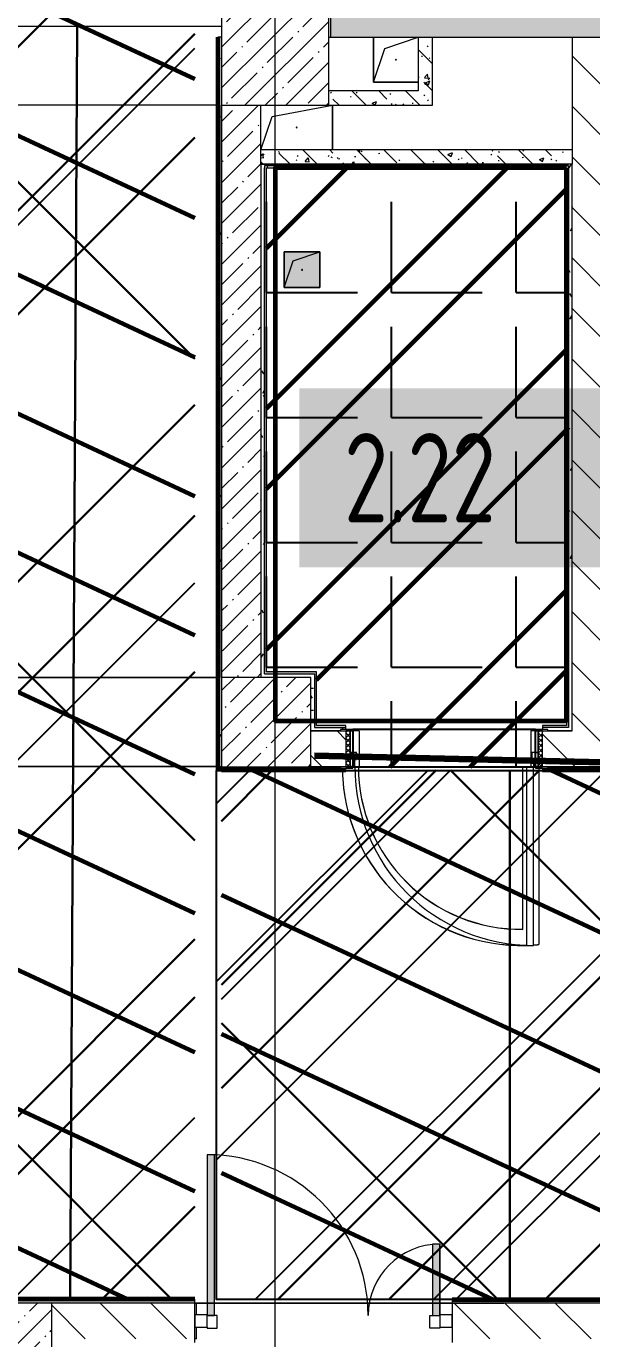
# Model space of a CAD drawing. Header units: millimetres. Extents: x -164500 to 426394, y -51911 to 102118.
# Drawn here: x 161390 to 164552, y 7700 to 15041 of the extents above; entities that cross this region are included whole.
import ezdxf

# ---------------------------------------------------------------- set-up
doc = ezdxf.new("R2010")
doc.units = ezdxf.units.MM
doc.linetypes.add('Осевая', pattern=[6350, 1270, -952.5, 3175, -952.5])
for name, color, linetype, lineweight in [('0) шлифовка', 5, 'Continuous', 60), ('1.4) Плинтус ПЛ-4', 6, 'Continuous', 60), ('196 1-3 этаж гидро изол', 6, 'Continuous', 60), ('284 стык. профилей', 1, 'Continuous', 120), ('5.3) Л-7 Линолеум 4 вып', 230, 'Continuous', 30), ('7.5) НЗ Линолеум Темпо ПЛЮС', 134, 'Continuous', 30), ('A-DETL-GENF', 7, 'Continuous', 9), ('A-DOOR-2', 7, 'Continuous', 5), ('A-DOOR-FRAM-2', 7, 'Continuous', 5), ('A-FLOR', 7, 'Continuous', 9), ('A-GENM', 7, 'Continuous', 9), ('A-GLAZ-CWMG', 7, 'Continuous', 9), ('A-GLAZ-CWMG-1', 7, 'Continuous', 20), ('A-WALL', 7, 'Continuous', 5), ('I-WALL', 7, 'Continuous', 5), ('S-COLS', 7, 'Continuous', 9), ('S-COLS-1', 7, 'Continuous', 5), ('Оси', 7, 'Continuous', 9), ('Оси-2', 7, 'Осевая', 9)]:
    doc.layers.add(name, color=color, linetype=linetype, lineweight=lineweight)
for name, color, linetype in [('1.2) плитка КР3', 160, 'Continuous'), ('2) защита вин плитк', 6, 'Continuous'), ('3.2.3) П-13.2', 6, 'Continuous')]:
    doc.layers.add(name, color=color, linetype=linetype)
doc.layers.add('A-AREA-PATT-2', color=7, linetype='Continuous', lineweight=5, true_color=0xcde0ef, transparency=1)
doc.layers.add('A-FLOR-PATT-1', color=7, linetype='Continuous', lineweight=9, true_color=0xeef6ff, transparency=0.5)
for name, color, linetype, lineweight, true_color in [('A-DOOR-1', 7, 'Continuous', 5, 0xc0c0c0), ('A-DOOR-FRAM-1', 7, 'Continuous', 5, 0xc0c0c0), ('A-WALL-1', 9, 'Continuous', 5, 0x808080), ('A-WALL-FNSH-1', 9, 'Continuous', 5, 0x808080)]:
    doc.layers.add(name, color=color, linetype=linetype, lineweight=lineweight, true_color=true_color)
doc.styles.add('СПДС', font='ГОСТ тип А.ttf', dxfattribs={"width": 0.9})
pattern_1 = [(135, (148772.12, -0.94), (-141.4214, -141.4214), [])]
pattern_2 = [(45, (148772.12, -0.94), (-114.04925, 114.04925), []), (45, (148886.17, -0.94), (-114.04925, 114.04925), [201.612, -40.322, 6.706, -33.617])]
pattern_3 = [(135, (148772.12, -0.94), (-150.8683, -150.8683), [213.36, -35.56, 7.112, -35.56]), (135, (148772.12, 149.83), (-150.8683, -150.8683), []), (50, (148772.12, -0.94), (255.0577, -22.3145), [26.67, -293.37]), (355, (148772.12, -0.94), (-49.3404, 267.479), [21.336, -234.696]), (100.451, (148793.38, -2.8), (205.7195, 245.1636), [22.666, -249.326]), (46.184, (148772.12, 70.18), (379.511, -58.86), [40.005, -440.055]), (96.636, (148803.75, 65.27), (332.3634, 346.399), [33.999, -373.989]), (351.184, (148772.12, 70.18), (332.367, 346.395), [32.004, -352.044]), (21, (148807.68, 52.4), (212.2602, -143.1711), [26.67, -293.37]), (326, (148807.68, 52.4), (86.5224, 257.8632), [21.336, -234.696]), (71.451, (148825.37, 40.47), (298.784, 114.69), [22.666, -249.326]), (37.5, (148772.12, -0.94), (4.32385, 118.3775), [6.706, -225.146, 6.706, -231.546, -235.585]), (37.5, (148772.12, -0.94), (4.32385, 118.3775), [-470.103, 6.706, -228.879]), (7.5, (148772.12, -0.94), (93.5476, 140.2533), [6.706, -129.134, 6.706, -219.812, -89.789]), (7.5, (148772.12, -0.94), (93.5476, 140.2533), [-362.356, 6.706, -83.083]), (327.5, (148692.82, -0.94), (189.82734, -8.0202), [6.706, -82.194, 6.706, -270.662, -368.046]), (327.5, (148692.82, -0.94), (189.82734, -8.0202), [-366.268, 6.706, -361.34]), (317.5, (148657.26, -0.94), (207.3811, 35.5976), [6.706, -108.864, 6.706, -177.495, -261.366]), (317.5, (148657.26, -0.94), (207.3811, 35.5976), [-299.771, 6.706, -254.66])]
pattern_4 = [(0, (148772.123, -0.94), (243.84, 60.96), [20.117, -162.763, 20.117, -162.763, -975.36]), (0, (148772.123, -0.94), (243.84, 60.96), [-365.76, 20.117, -345.643, 20.117, -162.763, -426.72]), (0, (148772.123, -0.94), (243.84, 60.96), [-914.4, 20.117, -101.803, 20.117, -284.683]), (120, (148863.563, 29.54), (-174.71291, 180.69163), [20.117, -162.763, 20.117, -162.763, -975.36]), (120, (148863.563, 29.54), (-174.71291, 180.69163), [-365.76, 20.117, -345.643, 20.117, -162.763, -426.72]), (120, (148863.563, 29.54), (-174.71291, 180.69163), [-914.4, 20.117, -101.803, 20.117, -284.683]), (240, (148894.043, 151.46), (-69.12709, -241.65163), [20.117, -162.763, 20.117, -162.763, -975.36]), (240, (148894.043, 151.46), (-69.12709, -241.65163), [-365.76, 20.117, -345.643, 20.117, -162.763, -426.72]), (240, (148894.043, 151.46), (-69.12709, -241.65163), [-914.4, 20.117, -101.803, 20.117, -284.683])]

# ---------------------------------------------------------------- blocks, each defined once
blk = doc.blocks.new('BSC_Колонна _Прямоугольная - 600х600-V294-Объем проектирования 2 этажа')
at = {"layer": 'S-COLS-1'}
h = blk.add_hatch(dxfattribs=at)
h.set_pattern_fill('FP_25', color=256, style=0, pattern_type=2)
h.set_pattern_definition([(45, (-14010, -14900), (-114.0493, 114.0493), []), (45, (-13895.95, -14900), (-114.0493, 114.0493), [201.612, -40.322, 6.706, -33.617])])
h.paths.add_polyline_path([(-166, -300), (300, -300), (300, 300), (-300, 299.6), (-299.7, -300)])
for p, q in [((300, 300), (-300, 300)), ((-300, 300), (-300, -300)), ((300, -300), (300, 300)), ((-300, -300), (300, -300))]:
    blk.add_line(p, q, dxfattribs=at)
blk = doc.blocks.new('GM_Отверстие прямоугольное _в плите_ - Отверстие-21611859-Объем проектирования 2 этажа')
at = {"layer": 'A-GENM'}
for p, q in [((-100, -100), (-100, 100)), ((-100, 100), (100, 100)), ((100, 100), (-100, 100)), ((-100, 100), (-100, -100)), ((-50, 50), (100, 100)), ((100, 100), (100, -100)), ((100, -100), (100, 100)), ((-100, -100), (-50, 50)), ((100, -100), (-100, -100)), ((-100, -100), (100, -100))]:
    blk.add_line(p, q, dxfattribs=at)
for start, end in [(360, 180), (180, 360)]:
    blk.add_arc((0, 0), 2.5, start, end, dxfattribs=at)
blk = doc.blocks.new('BSC_Колонна _Прямоугольная - 500х500-V397-Объем проектирования 2 этажа')
at = {"layer": 'S-COLS-1'}
h = blk.add_hatch(dxfattribs=at)
h.set_pattern_fill('FP_139', color=256, style=0, pattern_type=2)
h.set_pattern_definition([(45, (-13960, -11150), (-114.0493, 114.0493), []), (45, (-13845.95, -11150), (-114.0493, 114.0493), [201.612, -40.322, 6.706, -33.617])])
h.paths.add_polyline_path([(-250, -250), (250, -250), (249.8, 250), (-250, 247.8)])
for p, q in [((250, 250), (-250, 250)), ((-250, 250), (-250, -250)), ((250, -250), (250, 250)), ((-250, -250), (250, -250))]:
    blk.add_line(p, q, dxfattribs=at)
blk = doc.blocks.new('GM_Отверстие прямоугольное _в плите_ - Отверстие-V414-Объем проектирования 2 этажа')
at = {"layer": 'A-GENM'}
for p, q in [((-137.5, 62.5), (200, 125)), ((200, 125), (200, -125)), ((200, -125), (200, 125)), ((-200, -125), (-137.5, 62.5))]:
    blk.add_line(p, q, dxfattribs=at)
for start, end in [(360, 180), (180, 360)]:
    blk.add_arc((0, 0), 2.5, start, end, dxfattribs=at)
blk = doc.blocks.new('BSC_Колонна _Прямоугольная - 600х600-20441433-Объем проектирования 2 этажа')
at = {"layer": 'S-COLS-1'}
h = blk.add_hatch(dxfattribs=at)
h.set_pattern_fill('FP_175', color=256, style=0, pattern_type=2)
h.set_pattern_definition([(45, (-12460, -7600), (-114.0493, 114.0493), []), (45, (-12345.95, -7600), (-114.0493, 114.0493), [201.612, -40.322, 6.706, -33.617])])
h.paths.add_polyline_path([(300, -300), (300, 300), (-300, 300), (-300, -300), (150, -300)])
for p, q in [((300, 300), (-300, 300)), ((-300, 300), (-300, -300)), ((300, -300), (300, 300)), ((-300, -300), (300, -300))]:
    blk.add_line(p, q, dxfattribs=at)
blk = doc.blocks.new('GM_Отверстие прямоугольное _в плите_ - Отверстие-V442-Объем проектирования 2 этажа')
at = {"layer": 'A-GENM'}
for p, q in [((-125, -125), (-125, 125)), ((-125, 125), (-125, -125)), ((-62.5, 62.5), (125, 125)), ((-125, -125), (-62.5, 62.5)), ((125, -125), (-125, -125)), ((-125, -125), (125, -125))]:
    blk.add_line(p, q, dxfattribs=at)
for start, end in [(360, 180), (180, 360)]:
    blk.add_arc((0, 0), 2.5, start, end, dxfattribs=at)
blk = doc.blocks.new('Прямоугольный импост - 50 x 70 мм-31927764-Объем проектирования 2 этажа')
at = {"layer": 'A-GLAZ-CWMG-1'}
for p, q in [((-70, 35), (0, 35)), ((-70, -35), (-70, 35)), ((0, 35), (0, -35)), ((0, -35), (-70, -35))]:
    blk.add_line(p, q, dxfattribs=at)
blk = doc.blocks.new('Прямоугольный импост - 50 x 70 мм-31701779-Объем проектирования 2 этажа')
at = {"layer": 'A-GLAZ-CWMG-1'}
for p, q in [((0, 35), (-70, 35)), ((-70, 35), (-70, -35)), ((0, -35), (0, 35)), ((-70, -35), (0, -35))]:
    blk.add_line(p, q, dxfattribs=at)

msp = doc.modelspace()

# ---------------------------------------------------------------- hatches: boundary and pattern name
at = {"layer": '0) шлифовка', "true_color": 0x2776bb}
h = msp.add_hatch(dxfattribs=at)
h.set_pattern_fill('ANSI31', color=152, scale=222, angle=110)
h.set_pattern_definition([(155, (149298.1, 20823.34), (-297.882, -638.81), [])])
h.paths.add_polyline_path([(162332.033, 15200), (155553.123, 15200), (155553.123, 13999), (153132.123, 13999), (153132.123, 7921), (162332.033, 7921)])
h = msp.add_hatch(dxfattribs=at)
h.set_pattern_fill('ANSI31', color=152, scale=222, angle=110)
h.set_pattern_definition([(155, (148903.1, 14959), (-297.882, -638.81), [])])
h.paths.add_polyline_path([(168762.123, 10879), (162482.123, 10879), (162482.123, 7920), (163772.033, 7920), (163772.033, 7921), (168762.123, 7921)])
at = {"layer": '1.2) плитка КР3'}
h = msp.add_hatch(dxfattribs=at)
h.set_pattern_fill('ANGLE', color=256, scale=100)
h.set_pattern_definition([(0, (162733.1, 14249.06), (0, 698.5), [508, -190.5]), (90, (162733.1, 14249.06), (-698.5, 4e-14), [508, -190.5])])
h.paths.add_polyline_path([(164411.123, 14249.059), (162733.123, 14249.059), (162733.123, 11430.059), (163013.123, 11430.059), (163013.123, 11130.059), (163177.123, 11130.059), (163177.123, 11119.059), (163177.123, 11107.059), (163217.123, 11107.059), (164237.123, 11107.059), (164277.123, 11107.059), (164277.123, 11119.059), (164277.123, 11130.059), (164411.123, 11130.059)])
h.paths.add_polyline_path([(163032.123, 13579.059), (162832.123, 13579.059), (162832.123, 13779.059), (163032.123, 13779.059)], flags=16)
h.paths.add_polyline_path([(162934.623, 13679.059, -1), (162929.623, 13679.059, -1)], flags=0)
h.paths.add_polyline_path([(164217.123, 10979.059), (164237.123, 10979.059), (164237.123, 11107.059), (163217.123, 11107.059), (163217.123, 11099.059), (163217.123, 10979.059), (163237.123, 10979.059), (163237.123, 10939.059), (163227.123, 10939.059), (163227.123, 10899.059), (164227.123, 10899.059), (164227.123, 10939.059), (164217.123, 10939.059)])
at = {"layer": '196 1-3 этаж гидро изол'}
h = msp.add_hatch(dxfattribs=at)
h.set_pattern_fill('ANSI32', color=256, scale=100)
h.set_pattern_definition([(45, (162733.1, 14249.1), (-673.52, 673.52), []), (45, (163182.1, 14249.1), (-673.52, 673.52), [])])
h.paths.add_polyline_path([(164411.123, 14249.059), (162733.123, 14249.059), (162733.123, 11430.059), (163013.123, 11430.059), (163013.123, 11130.059), (163177.123, 11130.059), (163177.123, 11119.059), (163177.123, 11107.059), (163217.123, 11107.059), (164237.123, 11107.059), (164277.123, 11107.059), (164277.123, 11119.059), (164277.123, 11130.059), (164411.123, 11130.059)])
h.paths.add_polyline_path([(163032.123, 13579.059), (162832.123, 13579.059), (162832.123, 13779.059), (163032.123, 13779.059)], flags=16)
h.paths.add_polyline_path([(162934.623, 13679.059, -1), (162929.623, 13679.059, -1)], flags=0)
h.paths.add_polyline_path([(164217.123, 10979.059), (164237.123, 10979.059), (164237.123, 11107.059), (163217.123, 11107.059), (163217.123, 11099.059), (163217.123, 10979.059), (163237.123, 10979.059), (163237.123, 10939.059), (163227.123, 10939.059), (163227.123, 10899.059), (164227.123, 10899.059), (164227.123, 10939.059), (164217.123, 10939.059)])
at = {"layer": '2) защита вин плитк'}
h = msp.add_hatch(dxfattribs=at)
h.set_pattern_fill('ANSI31', color=256, scale=600)
h.set_pattern_definition([(45, (149298.1, 20823.3), (-1347.04, 1347.04), [])])
h.paths.add_polyline_path([(162332.033, 15200), (155553.123, 15200), (155553.123, 13999), (153132.123, 13999), (153132.123, 7921), (162332.033, 7921)])
h = msp.add_hatch(dxfattribs=at)
h.set_pattern_fill('ANSI31', color=256, scale=222)
h.set_pattern_definition([(45, (205553.1, 26879), (-498.404, 498.404), [])])
h.paths.add_polyline_path([(162454.38, 10878.059), (168865.123, 10878.059), (168865.123, 7919.059), (162454.38, 7919.059)])
at = {"layer": '3.2.3) П-13.2'}
h = msp.add_hatch(dxfattribs=at)
h.set_pattern_fill('ANSI32', color=256, scale=222)
h.set_pattern_definition([(45, (149298.1, 20823.3), (-1495.21, 1495.21), []), (45, (150295, 20823.3), (-1495.2, 1495.2), [])])
h.paths.add_polyline_path([(162332.033, 15200), (155553.123, 15200), (155553.123, 13999), (153132.123, 13999), (153132.123, 7921), (162332.033, 7921)])
h = msp.add_hatch(dxfattribs=at)
h.set_pattern_fill('ANSI32', color=256, scale=222)
h.set_pattern_definition([(45, (148903.1, 14959), (-1495.21, 1495.21), []), (45, (149900, 14959), (-1495.21, 1495.21), [])])
h.paths.add_polyline_path([(168762.123, 10879), (162482.123, 10879), (162482.123, 7920), (163772.033, 7920), (163772.033, 7921), (168762.123, 7921)])
at = {"layer": '5.3) Л-7 Линолеум 4 вып'}
h = msp.add_hatch(dxfattribs=at)
h.set_pattern_fill('ANSI37', color=256, scale=600)
h.set_pattern_definition([(45, (149298.1, 20823.3), (-1347.04, 1347.04), []), (135, (149298.1, 20823.3), (-1347.04, -1347.04), [])])
h.paths.add_polyline_path([(162332.033, 15200), (155553.123, 15200), (155553.123, 13999), (153132.123, 13999), (153132.123, 7921), (162332.033, 7921)])
h = msp.add_hatch(dxfattribs=at)
h.set_pattern_fill('ANSI37', color=256, scale=600)
h.set_pattern_definition([(45, (148903.1, 14959), (-1347.04, 1347.04), []), (135, (148903.1, 14959), (-1347.04, -1347.04), [])])
h.paths.add_polyline_path([(168762.123, 10879), (162482.123, 10879), (162482.123, 7920), (163772.033, 7920), (163772.033, 7921), (168762.123, 7921)])
at = {"layer": '7.5) НЗ Линолеум Темпо ПЛЮС'}
h = msp.add_hatch(dxfattribs=at)
h.set_pattern_fill('ANSI31', color=256, scale=333)
h.set_pattern_definition([(45, (149298.1, 20823.3), (-747.606, 747.606), [])])
h.paths.add_polyline_path([(162332.033, 15200), (155553.123, 15200), (155553.123, 13999), (153132.123, 13999), (153132.123, 7921), (162332.033, 7921)])
h = msp.add_hatch(dxfattribs=at)
h.set_pattern_fill('ANSI31', color=256, scale=333)
h.set_pattern_definition([(45, (148903.1, 14959), (-747.606, 747.606), [])])
h.paths.add_polyline_path([(168762.123, 10879), (162482.123, 10879), (162482.123, 7920), (163772.033, 7920), (163772.033, 7921), (168762.123, 7921)])
at = {"layer": 'A-AREA-PATT-2'}
h = msp.add_hatch(color=256, dxfattribs=at)
h.paths.add_polyline_path([(162832.123, 13579.059), (163032.123, 13579.059), (163032.123, 13779.059), (162832.123, 13779.059)])
h.paths.add_polyline_path([(164411.123, 14249.059), (164414.148, 14254.559), (162727.623, 14252.607), (162728.168, 14249.059), (164386.656, 14249.059)])
h.paths.add_polyline_path([(164413.885, 14249.059), (164416.623, 14249.059), (164416.623, 14254.559), (164411.123, 14249.059)])
at = {"layer": 'A-DOOR-2'}
h = msp.add_hatch(dxfattribs=at)
h.set_pattern_fill('FP_75', color=256, angle=180, style=0, pattern_type=2)
h.set_pattern_definition([(315, (161988.212, 10834.374), (14.14214, 14.14214), []), (45, (161988.212, 10834.374), (-14.14214, 14.14214), [])])
h.paths.add_polyline_path([(163202.123, 10899.059), (163202.123, 11099.059), (163177.123, 11099.059), (163177.123, 10899.059)])
at = {"layer": 'A-DOOR-FRAM-2'}
h = msp.add_hatch(dxfattribs=at)
h.set_pattern_fill('FP_76', color=256, angle=180, style=0, pattern_type=2)
h.set_pattern_definition([(225, (164111.007, 10834.374), (14.1421, -14.1421), []), (315, (164111.007, 10834.374), (14.1421, 14.1421), [])])
h.paths.add_polyline_path([(164257.123, 10899.059), (164277.123, 10899.059), (164277.123, 11099.059), (164252.123, 11099.059), (164252.123, 10899.059)])
at = {"layer": 'A-FLOR-PATT-1'}
h = msp.add_hatch(color=256, dxfattribs=at)
h.paths.add_polyline_path([(162402.033, 7899.059), (162442.033, 7899.059), (162442.033, 8729.059), (162402.033, 8729.059), (162402.033, 7902.762)])
h.paths.add_polyline_path([(173072.123, 7899.059), (173072.123, 8229.059), (173032.123, 8229.059), (173032.123, 7899.059)])
h.paths.add_polyline_path([(163662.033, 7899.059), (163702.033, 7899.059), (163702.033, 8229.059), (163662.033, 8229.059), (163662.033, 7919.059)])
h.paths.add_polyline_path([(171772.123, 7899.059), (171812.123, 7899.059), (171812.123, 8729.059), (171772.123, 8729.059), (171772.123, 7919.059)])
h.paths.add_polyline_path([(154167.123, 7914.059), (154167.123, 8314.059), (154127.123, 8314.059), (154127.123, 7914.059)])
h.paths.add_polyline_path([(152912.123, 7914.059), (152912.123, 8809.059), (152872.123, 8809.059), (152872.123, 7914.059), (152902.123, 7914.059)])
h.paths.add_polyline_path([(187288.123, 8029.059), (187288.123, 8074.059), (186295.623, 8074.059), (186295.623, 8029.059), (187286.588, 8029.059)])
h.paths.add_polyline_path([(168782.123, 8519.507), (168862.123, 8519.507), (168862.123, 8564.507), (168022.123, 8564.507), (168022.123, 8519.507), (168398.033, 8519.507)])
h.paths.add_polyline_path([(186895.695, 10019.059), (187288.123, 10019.059), (187288.123, 10064.059), (186295.623, 10064.059), (186295.623, 10019.059), (186762.123, 10019.059)])
h.paths.add_polyline_path([(168037.123, 10189.507), (168862.123, 10189.507), (168862.123, 10234.507), (168037.123, 10234.507)])
h.paths.add_polyline_path([(180167.123, 12959.059), (180167.123, 13779.059), (180122.123, 13779.059), (180122.123, 12959.059)])
h.paths.add_polyline_path([(181432.123, 13459.059), (181432.123, 13739.059), (181422.123, 13739.059), (181422.123, 13779.059), (181387.123, 13779.059), (181387.123, 13459.059), (181422.123, 13459.059)])
h.paths.add_polyline_path([(182804.774, 18919.059), (183202.123, 18919.059), (183202.123, 18964.059), (182382.123, 18964.059), (182382.123, 18919.059), (182422.123, 18919.059)])
h.paths.add_polyline_path([(182570.277, 20184.059), (182702.123, 20184.059), (182702.123, 20229.059), (182422.123, 20229.059), (182422.123, 20219.059), (182382.123, 20219.059), (182382.123, 20184.059), (182435.248, 20184.059)])
h = msp.add_hatch(color=256, dxfattribs=at)
h.paths.add_polyline_path([(173072.123, 7829.059), (173072.123, 7899.059), (173032.123, 7899.059), (173032.123, 7829.059)])
h.paths.add_polyline_path([(171812.123, 7829.059), (171812.123, 7899.059), (171772.123, 7899.059), (171772.123, 7829.059), (171806.261, 7829.059)])
h.paths.add_polyline_path([(163702.033, 7829.059), (163702.033, 7899.059), (163662.033, 7899.059), (163662.033, 7829.059)])
h.paths.add_polyline_path([(162402.033, 7829.059), (162442.033, 7829.059), (162442.033, 7899.059), (162402.033, 7899.059), (162402.033, 7834.059)])
at = {"layer": 'I-WALL'}
h = msp.add_hatch(dxfattribs=at)
h.set_pattern_fill('FP_1', color=256, style=0, pattern_type=2)
h.set_pattern_definition(pattern_2)
h.paths.add_polyline_path([(179382.123, 14979.059), (179562.123, 14979.059), (179562.123, 15199.059), (179382.123, 15199.059), (179382.123, 14983.518)])
h.paths.add_polyline_path([(165582.123, 14979.059), (166882.38, 14979.397), (166882.38, 15199.059), (163092.123, 15199.059), (163092.123, 14979.059), (165507.095, 14979.059)])
h.paths.add_polyline_path([(178516.314, 14979.059), (178782.123, 14979.059), (178782.123, 15199.059), (175182.123, 15199.059), (175182.123, 14979.059), (177070.845, 14979.059)])
h.paths.add_polyline_path([(168982.123, 14979.059), (170682.123, 14979.059), (170682.123, 15199.059), (167482.38, 15199.059), (167482.38, 14979.059), (168762.123, 14979.059)])
h.paths.add_polyline_path([(174582.123, 14979.059), (174582.123, 15199.059), (171282.123, 15199.059), (171282.123, 14979.059), (171288.97, 14979.059)])
h = msp.add_hatch(dxfattribs=at)
h.set_pattern_fill('FP_191', color=256, style=0, pattern_type=2)
h.set_pattern_definition(pattern_4)
h.paths.add_polyline_path([(162482.123, 10879.059), (162482.38, 10879.059), (162482.123, 14979.059), (162462.38, 14979.059), (162462.38, 10879.059)])
h = msp.add_hatch(dxfattribs=at)
h.set_pattern_fill('FP_41', color=256, style=0, pattern_type=2)
h.set_pattern_definition(pattern_3)
h.paths.add_polyline_path([(163662.123, 14679.059), (163662.123, 14979.059), (163582.123, 14979.059), (163582.123, 14679.059), (163615.247, 14679.059)])
h = msp.add_hatch(dxfattribs=at)
h.set_pattern_fill('FP_23', color=256, style=0, pattern_type=2)
h.set_pattern_definition(pattern_1)
h.paths.add_polyline_path([(164442.251, 11099.059), (164627.123, 11100.559), (164627.123, 11107.059), (164642.123, 11107.059), (164642.123, 14979.059), (164442.123, 14979.059), (164442.123, 11099.059)])
h = msp.add_hatch(dxfattribs=at)
h.set_pattern_fill('FP_41', color=256, style=0, pattern_type=2)
h.set_pattern_definition(pattern_3)
h.paths.add_polyline_path([(163582.123, 14599.059), (163662.123, 14599.059), (163662.123, 14679.059), (163082.123, 14679.059), (163082.123, 14599.059), (163332.123, 14599.059)])
h = msp.add_hatch(dxfattribs=at)
h.set_pattern_fill('FP_1', color=256, style=0, pattern_type=2)
h.set_pattern_definition(pattern_2)
h.paths.add_polyline_path([(162482.123, 11399.059), (162702.123, 11399.059), (162702.123, 14599.059), (162482.123, 14599.059), (162482.123, 12669.267)])
h = msp.add_hatch(dxfattribs=at)
h.set_pattern_fill('FP_41', color=256, style=0, pattern_type=2)
h.set_pattern_definition(pattern_3)
h.paths.add_polyline_path([(164308.645, 14269.059), (164442.123, 14269.059), (164442.123, 14349.059), (162702.123, 14349.059), (162703.666, 14269.059), (164212.123, 14269.059)])
h = msp.add_hatch(dxfattribs=at)
h.set_pattern_fill('FP_191', color=256, style=0, pattern_type=2)
h.set_pattern_definition(pattern_4)
h.paths.add_polyline_path([(164422.123, 14260.059), (164414.148, 14254.559), (164417.173, 14260.059), (164422.053, 14260.059)])
h.paths.add_polyline_path([(164417.123, 14249.059), (164422.123, 14249.059), (164421.996, 14269.057), (162702.123, 14269.059), (162704.073, 14249.059), (164416.623, 14249.059)])
h = msp.add_hatch(dxfattribs=at)
h.set_pattern_fill('FP_191', color=256, style=0, pattern_type=2)
h.set_pattern_definition(pattern_4)
h.paths.add_polyline_path([(162702.123, 11399.059), (162722.123, 11399.257), (162722.123, 14249.059), (162702.123, 14249.059), (162702.123, 11464.667)])
for points in [[(162722.123, 11419.059), (162733.123, 11419.059), (162733.123, 14249.059), (162722.124, 14248.928), (162722.123, 11459.824)], [(164411.123, 14249.059), (164419.873, 14260.059), (164417.156, 14260.026)], [(164411.123, 11130.059), (164422.123, 11130.059), (164422.123, 14249.059), (164411.123, 14249.059), (164411.123, 11361.728)], [(162890.49, 11419.059), (163013.123, 11419.059), (163013.123, 11430.059), (162733.123, 11430.059), (162733.123, 11419.059)], [(163002.123, 11119.059), (163013.123, 11119.059), (163013.123, 11419.059), (163002.123, 11419.059), (163002.123, 11130.059)]]:
    msp.add_hatch(color=256, dxfattribs=at).paths.add_polyline_path(points)
h = msp.add_hatch(dxfattribs=at)
h.set_pattern_fill('FP_191', color=256, style=0, pattern_type=2)
h.set_pattern_definition(pattern_4)
h.paths.add_polyline_path([(164422.123, 11119.059), (164442.123, 11119.059), (164442.123, 14269.059), (164422.123, 14269.059), (164422.123, 11130.059)])
h = msp.add_hatch(dxfattribs=at)
h.set_pattern_fill('FP_191', color=256, style=0, pattern_type=2)
h.set_pattern_definition(pattern_4)
h.paths.add_polyline_path([(162982.123, 11119.059), (163002.123, 11119.059), (163002.123, 11399.059), (162982.123, 11396.872), (162982.123, 11361.728)])
h = msp.add_hatch(dxfattribs=at)
h.set_pattern_fill('FP_191', color=256, style=0, pattern_type=2)
h.set_pattern_definition(pattern_4)
h.paths.add_polyline_path([(164442.123, 11099.059), (164442.123, 11119.059), (164277.123, 11119.059), (164277.123, 11107.059), (164307.123, 11107.059), (164307.123, 11099.059), (164422.994, 11099.059)])
h.paths.add_polyline_path([(162982.123, 11099.059), (163147.123, 11099.059), (163147.123, 11107.059), (163177.123, 11107.059), (163177.123, 11119.059), (162982.123, 11119.059)])
h = msp.add_hatch(dxfattribs=at)
h.set_pattern_fill('FP_23', color=256, style=0, pattern_type=2)
h.set_pattern_definition(pattern_1)
h.paths.add_polyline_path([(168482.123, 10899.059), (168482.123, 11099.059), (165757.123, 11099.059), (165757.123, 10899.059), (168398.033, 10899.059)])
h.paths.add_polyline_path([(163147.123, 10899.059), (163177.123, 10899.059), (163177.123, 11099.059), (162982.123, 11099.059), (162982.123, 10899.059)])
h.paths.add_polyline_path([(164277.123, 10899.059), (164657.123, 10899.059), (164657.123, 11099.059), (164277.123, 11099.059), (164277.123, 11083.32)])
h = msp.add_hatch(color=256, dxfattribs=at)
h.paths.add_polyline_path([(164411.123, 11119.059), (164422.123, 11119.059), (164422.123, 11130.059), (164277.123, 11130.059), (164277.123, 11119.059)])
h.paths.add_polyline_path([(163089.776, 11119.059), (163177.123, 11119.059), (163177.123, 11130.059), (163013.123, 11130.059), (163013.123, 11119.059), (163022.123, 11119.059)])
h = msp.add_hatch(dxfattribs=at)
h.set_pattern_fill('FP_191', color=256, style=0, pattern_type=2)
h.set_pattern_definition(pattern_4)
h.paths.add_polyline_path([(168398.033, 10879.059), (168782.123, 10879.059), (168782.123, 10889.968), (168762.123, 10889.059), (168762.123, 10899.059), (165787.123, 10899.059), (165787.123, 10891.059), (165757.123, 10891.059), (165757.123, 10879.059), (167672.123, 10879.059)])
h.paths.add_polyline_path([(164422.994, 10879.059), (164657.123, 10879.059), (164657.123, 10891.059), (164627.123, 10891.059), (164627.123, 10899.059), (164307.123, 10896.872), (164307.123, 10891.059), (164277.123, 10891.059), (164277.123, 10879.059), (164307.123, 10879.059)])
h.paths.add_polyline_path([(162616.158, 10879.059), (163177.123, 10879.059), (163177.123, 10891.059), (163147.123, 10891.059), (163147.123, 10899.059), (162482.38, 10899.059), (162482.38, 10879.059), (162582.123, 10879.059)])
h = msp.add_hatch(dxfattribs=at)
h.set_pattern_fill('FP_191', color=256, style=0, pattern_type=2)
h.set_pattern_definition(pattern_4)
h.paths.add_polyline_path([(159725.22, 7899.059), (162332.033, 7899.059), (162332.033, 7919.059), (155302.123, 7919.059), (155302.123, 7899.059), (159432.123, 7899.059)])
h.paths.add_polyline_path([(152502.123, 7899.059), (152802.123, 7899.059), (152802.123, 7919.059), (152057.123, 7919.059), (152057.123, 7907.059), (152112.123, 7907.059), (152112.123, 7899.059), (152497.877, 7899.059)])
h.paths.add_polyline_path([(168532.123, 7899.059), (168782.123, 7899.059), (168782.123, 7919.059), (163772.033, 7919.059), (163772.033, 7899.059), (168398.033, 7899.059)])
h.paths.add_polyline_path([(150223.552, 7899.059), (150602.123, 7900.847), (150602.123, 7907.059), (150657.123, 7907.059), (150657.123, 7919.059), (150042.123, 7919.059), (150042.123, 7899.059)])
h = msp.add_hatch(dxfattribs=at)
h.set_pattern_fill('FP_23', color=256, style=0, pattern_type=2)
h.set_pattern_definition(pattern_1)
h.paths.add_polyline_path([(162332.033, 7699.059), (162332.033, 7899.059), (161532.123, 7899.059), (161532.123, 7699.059), (161552.123, 7699.059)])
h.paths.add_polyline_path([(163941.41, 7699.059), (165432.123, 7699.059), (165432.123, 7899.059), (163772.033, 7899.059), (163772.033, 7699.059)])
h.paths.add_polyline_path([(160252.123, 7699.059), (160932.123, 7699.059), (160932.123, 7899.059), (160232.123, 7899.059), (160232.123, 7829.059), (159432.123, 7829.059), (159432.123, 7899.059), (157032.123, 7899.059), (157032.123, 7699.059), (160232.123, 7699.059)])
h.paths.add_polyline_path([(156432.123, 7699.059), (156432.123, 7899.059), (155302.123, 7899.059), (155302.123, 7699.059), (156412.123, 7699.059)])
h.paths.add_polyline_path([(152502.123, 7699.059), (152802.123, 7699.059), (152802.123, 7899.059), (152502.123, 7899.059)])

# ---------------------------------------------------------------- linework, layer by layer
msp.add_lwpolyline([(162454.38, 10878.059), (168865.123, 10878.059), (168865.123, 7919.059), (162454.38, 7919.059)], close=True)
at = {"layer": '1.2) плитка КР3'}
msp.add_lwpolyline([(163217.123, 10899.059), (164237.123, 10899.059), (164237.123, 11107.059), (163217.123, 11107.059)], close=True, dxfattribs=at)
at = {"layer": '1.4) Плинтус ПЛ-4'}
for p, q in [((162461.38, 14979.059), (162461.38, 10879.059)), ((163177.123, 10879.059), (162482.38, 10879.059)), ((164657.123, 10879.059), (164277.123, 10879.059)), ((162332.033, 7920.059), (155302.123, 7920.059)), ((163772.033, 7919.059), (168762.123, 7919.059))]:
    msp.add_line(p, q, dxfattribs=at)
at = {"layer": '196 1-3 этаж гидро изол'}
msp.add_lwpolyline([(164411.123, 14249.059), (162782.123, 14249.059), (162782.123, 11155.715), (164411.123, 11155.715)], close=True, dxfattribs=at)
at = {"layer": '284 стык. профилей'}
msp.add_lwpolyline([(163002.123, 10961.112), (165745.147, 10899.059)], dxfattribs=at)
at = {"layer": '7.5) НЗ Линолеум Темпо ПЛЮС'}
for points in [[(161674.931, 15038.059), (161634.841, 7918.059)], [(164094.931, 10877.059), (164094.931, 7919.059)]]:
    msp.add_lwpolyline(points, dxfattribs=at)
at = {"layer": 'A-DETL-GENF'}
for p, q in [((162442.033, 8729.059), (162402.033, 8729.059)), ((162402.033, 8729.059), (162402.033, 7834.059)), ((162442.033, 7829.059), (162442.033, 8729.059)), ((163702.033, 8229.059), (163662.033, 8229.059)), ((163662.033, 8229.059), (163662.033, 7829.059)), ((163702.033, 7834.059), (163702.033, 8229.059)), ((162402.033, 7829.059), (162442.033, 7829.059)), ((162457.033, 7829.059), (162402.033, 7829.059)), ((162457.033, 7759.059), (162457.033, 7829.059)), ((163647.033, 7759.059), (163647.033, 7829.059)), ((163647.033, 7829.059), (163702.033, 7829.059)), ((163662.033, 7829.059), (163702.033, 7829.059)), ((162402.033, 7764.059), (162402.033, 7759.059)), ((162402.033, 7759.059), (162457.033, 7759.059)), ((163702.033, 7759.059), (163647.033, 7759.059)), ((163702.033, 7764.059), (163702.033, 7759.059))]:
    msp.add_line(p, q, dxfattribs=at)
at = {"layer": 'A-DOOR-1'}
for p, q in [((164227.123, 10899.059), (164187.123, 10899.059)), ((164187.123, 10899.059), (164187.123, 9899.059)), ((164227.123, 9899.059), (164227.123, 10899.059)), ((164187.123, 9899.059), (164227.123, 9899.059)), ((162402.033, 8729.059), (162402.033, 7834.059)), ((163702.033, 8229.059), (163702.033, 7834.059))]:
    msp.add_line(p, q, dxfattribs=at)
for centre, radius, start, end in [((164227.123, 10899.059), 1000, 180, 270), ((162402.033, 7829.059), 900, 0, 90), ((163702.033, 7829.059), 400, 90, 180)]:
    msp.add_arc(centre, radius, start, end, dxfattribs=at)
at = {"layer": 'A-DOOR-FRAM-1'}
for p, q in [((163217.123, 11107.059), (163147.123, 11107.059)), ((163147.123, 11107.059), (163147.123, 11099.059)), ((163147.123, 11099.059), (163217.123, 11099.059)), ((163202.123, 11099.059), (163177.123, 11099.059)), ((163177.123, 11099.059), (163177.123, 10899.059)), ((163202.123, 10899.059), (163202.123, 11099.059)), ((163217.123, 11099.059), (163202.123, 11099.059)), ((163202.123, 11099.059), (163202.123, 10979.059)), ((163217.123, 11099.059), (163217.123, 11107.059)), ((163217.123, 10979.059), (163217.123, 11099.059)), ((164237.123, 11107.059), (164237.123, 11099.059)), ((164307.123, 11107.059), (164237.123, 11107.059)), ((164237.123, 11099.059), (164237.123, 10979.059)), ((164252.123, 11099.059), (164237.123, 11099.059)), ((164237.123, 11099.059), (164307.123, 11099.059)), ((164252.123, 11099.059), (164252.123, 10899.059)), ((164277.123, 11099.059), (164252.123, 11099.059)), ((164252.123, 10979.059), (164252.123, 11099.059)), ((164277.123, 10899.059), (164277.123, 11099.059)), ((164307.123, 11099.059), (164307.123, 11107.059)), ((163237.123, 10979.059), (163202.123, 10979.059)), ((163202.123, 10979.059), (163202.123, 10899.059)), ((163202.123, 10979.059), (163217.123, 10979.059)), ((163227.123, 10899.059), (163227.123, 10939.059)), ((163227.123, 10939.059), (163237.123, 10939.059)), ((163237.123, 10939.059), (163237.123, 10979.059)), ((164252.123, 10979.059), (164217.123, 10979.059)), ((164217.123, 10979.059), (164217.123, 10939.059)), ((164217.123, 10939.059), (164227.123, 10939.059)), ((164227.123, 10939.059), (164227.123, 10899.059)), ((164237.123, 10979.059), (164252.123, 10979.059)), ((164252.123, 10899.059), (164252.123, 10979.059)), ((163217.123, 10899.059), (163147.123, 10899.059)), ((163147.123, 10899.059), (163147.123, 10891.059)), ((163147.123, 10891.059), (163217.123, 10891.059)), ((163177.123, 10899.059), (163202.123, 10899.059)), ((163217.123, 10900.059), (163202.123, 10900.059)), ((163202.123, 10900.059), (163202.123, 10899.059)), ((163202.123, 10899.059), (163227.123, 10899.059)), ((163202.123, 10899.059), (163217.123, 10899.059)), ((163217.123, 10899.059), (163217.123, 10900.059)), ((163217.123, 10891.059), (163217.123, 10899.059)), ((164227.123, 10899.059), (164252.123, 10899.059)), ((164237.123, 10900.059), (164237.123, 10899.059)), ((164252.123, 10900.059), (164237.123, 10900.059)), ((164237.123, 10899.059), (164252.123, 10899.059)), ((164237.123, 10899.059), (164237.123, 10891.059)), ((164307.123, 10899.059), (164237.123, 10899.059)), ((164237.123, 10891.059), (164307.123, 10891.059)), ((164252.123, 10899.059), (164252.123, 10900.059)), ((164252.123, 10899.059), (164277.123, 10899.059)), ((164307.123, 10891.059), (164307.123, 10899.059))]:
    msp.add_line(p, q, dxfattribs=at)
at = {"layer": 'A-FLOR'}
for p, q in [((162482.123, 15040), (155552.123, 15040)), ((162482.123, 15039.059), (155552.123, 15039.059)), ((162482.123, 15043), (162482.123, 14980)), ((162482.123, 15042.059), (162482.123, 14979.059)), ((162482.123, 15040), (162482.123, 14980)), ((162482.123, 15039.059), (162482.123, 14979.059)), ((163082.123, 14980), (163332.123, 14980)), ((163082.123, 14979.059), (163332.123, 14979.059)), ((163662.123, 14980), (164442.123, 14980)), ((163662.123, 14979.059), (164442.123, 14979.059)), ((162462.38, 14600), (155552.123, 14600)), ((162462.38, 14599.059), (155552.123, 14599.059)), ((155552.123, 11400), (162462.38, 11400)), ((155552.123, 11399.059), (162462.38, 11399.059)), ((163252.123, 11100), (163217.123, 11100)), ((163252.123, 11099.059), (163217.123, 11099.059)), ((163252.123, 11100), (163252.123, 10897.813)), ((163252.123, 11099.059), (163252.123, 10896.872)), ((164237.123, 11100), (164212.123, 11100)), ((164212.123, 11100), (164212.123, 10900)), ((164237.123, 11099.059), (164212.123, 11099.059)), ((164212.123, 11099.059), (164212.123, 10899.059)), ((162462.38, 10900), (155552.123, 10900)), ((162462.38, 10899.059), (155552.123, 10899.059)), ((163217.123, 10899), (163247.124, 10899)), ((163217.123, 10898.059), (163247.124, 10898.059)), ((163227.123, 10900), (164187.123, 10900)), ((163227.123, 10899.059), (164187.123, 10899.059)), ((164187.123, 10897.813), (163252.123, 10897.813)), ((164187.123, 10896.872), (163252.123, 10896.872)), ((164167.123, 9990.055), (164167.123, 10900)), ((164167.123, 10900), (164187.123, 10900)), ((164167.123, 9989.114), (164167.123, 10899.059)), ((164167.123, 10899.059), (164187.123, 10899.059)), ((164257.123, 10892), (164257.123, 9905.013)), ((164257.123, 10891.059), (164257.123, 9904.071)), ((162332.033, 7900), (164061.627, 7900)), ((162332.033, 7899.059), (164061.627, 7899.059)), ((162341.41, 7835), (162341.41, 7900)), ((162341.41, 7834.059), (162341.41, 7899.059)), ((162341.41, 7700), (162341.41, 7765)), ((162341.41, 7699.059), (162341.41, 7764.059)), ((162332.033, 7700), (162341.41, 7700))]:
    msp.add_line(p, q, dxfattribs=at)
for centre, radius, start, end in [((164157.123, 10900), 1000, 181.1482309, 271.7224175), ((164157.123, 10900), 1000, 181.1482309, 271.7224175), ((164157.123, 10899.059), 1000, 181.1482309, 271.7224175), ((164157.123, 10899.059), 1000, 181.1482309, 271.7224175), ((164157.123, 10900), 910, 180.0629624, 270.6296366), ((164157.123, 10900), 910, 180.0629624, 270.6296366), ((164157.123, 10899.059), 910, 180.0629624, 270.6296366), ((164157.123, 10899.059), 910, 180.0629624, 270.6296366), ((164157.123, 10900), 1000, 274.0177051, 275.7391705), ((164157.123, 10900), 1000, 274.0177051, 275.7391705), ((164157.123, 10899.059), 1000, 274.0177051, 275.7391705), ((164157.123, 10899.059), 1000, 274.0177051, 275.7391705)]:
    msp.add_arc(centre, radius, start, end, dxfattribs=at)
at = {"layer": 'A-WALL'}
for p, q in [((162702.123, 14269.059), (162702.123, 11399.059)), ((162722.123, 11419.059), (162722.123, 14249.059)), ((164442.123, 14269.059), (164422.123, 14269.059)), ((164422.123, 14260.059), (164422.123, 11119.059)), ((164442.123, 11099.059), (164442.123, 14269.059)), ((162722.123, 11419.059), (163002.123, 11419.059)), ((163002.123, 11399.059), (163002.123, 11119.059)), ((163147.123, 11099.059), (162982.123, 11099.059)), ((162982.123, 11099.059), (163147.123, 11099.059)), ((163002.123, 11119.059), (163177.123, 11119.059)), ((164422.123, 11119.059), (164277.123, 11119.059)), ((164442.123, 11099.059), (164307.123, 11099.059)), ((164307.123, 11099.059), (164442.123, 11099.059)), ((162461.38, 10879.059), (162462.38, 10879.059)), ((162982.123, 10899.059), (163147.123, 10899.059)), ((163147.123, 10899.059), (162982.123, 10899.059)), ((164307.123, 10899.059), (164627.123, 10899.059)), ((164627.123, 10899.059), (164307.123, 10899.059)), ((165432.123, 7899.059), (164061.627, 7899.059))]:
    msp.add_line(p, q, dxfattribs=at)
at = {"layer": 'A-WALL-1'}
for p, q in [((163092.123, 15199.059), (163092.123, 14979.059)), ((162482.123, 14979.059), (162462.38, 14979.059)), ((163332.123, 14979.059), (164642.123, 14979.059)), ((163582.123, 14979.059), (163582.123, 14679.059)), ((163662.123, 14599.059), (163662.123, 14979.059)), ((164442.123, 14979.059), (164442.123, 14269.059)), ((163582.123, 14679.059), (163082.123, 14679.059)), ((162482.123, 14599.059), (162482.123, 11399.059)), ((162482.38, 11399.059), (162482.38, 14599.059)), ((162702.123, 14269.059), (162702.123, 14599.059)), ((163082.123, 14599.059), (163662.123, 14599.059)), ((164442.123, 14349.059), (162702.123, 14349.059)), ((162702.123, 14269.059), (164422.123, 14269.059)), ((164422.123, 14269.059), (162702.123, 14269.059)), ((162733.123, 14249.059), (164411.123, 14249.059)), ((163177.123, 11107.059), (163177.123, 11119.059)), ((164277.123, 11119.059), (164277.123, 11107.059)), ((162462.38, 10879.059), (162462.38, 10878.059)), ((162462.38, 10878.059), (162482.38, 10878.059)), ((162482.123, 10899.059), (162472.38, 10899.059)), ((162472.38, 10899.059), (162472.38, 10879.059)), ((162482.38, 10878.059), (162482.38, 10899.059)), ((162482.38, 10879.059), (163177.123, 10879.059)), ((163177.123, 10879.059), (163177.123, 10891.059)), ((164277.123, 10891.059), (164277.123, 10879.059)), ((164277.123, 10879.059), (164657.123, 10879.059)), ((162332.033, 7919.059), (155302.123, 7919.059)), ((162332.033, 7679.059), (162332.033, 7919.059)), ((163772.033, 7919.059), (163772.033, 7679.059))]:
    msp.add_line(p, q, dxfattribs=at)
at = {"layer": 'A-WALL-FNSH-1'}
for p, q in [((162462.38, 14979.059), (162461.38, 14979.059)), ((162462.38, 10879.059), (162462.38, 14979.059)), ((164422.123, 14260.059), (162722.123, 14260.059)), ((162722.123, 14260.059), (162722.123, 14249.059)), ((162733.123, 11430.059), (162733.123, 14249.059)), ((164411.123, 14249.059), (164411.123, 11130.059)), ((163013.123, 11430.059), (162733.123, 11430.059)), ((163002.123, 11419.059), (163002.123, 11399.059)), ((163013.123, 11130.059), (163013.123, 11430.059)), ((163177.123, 11130.059), (163013.123, 11130.059)), ((163177.123, 11119.059), (163177.123, 11130.059)), ((164411.123, 11130.059), (164277.123, 11130.059)), ((164277.123, 11130.059), (164277.123, 11119.059)), ((162461.38, 10879.059), (162454.38, 10879.059)), ((162454.38, 10879.059), (162454.38, 10878.059)), ((162454.38, 10878.059), (162462.38, 10878.059)), ((162482.38, 10878.059), (163177.123, 10878.059)), ((163177.123, 10878.059), (163177.123, 10879.059)), ((164277.123, 10879.059), (164277.123, 10878.059)), ((164277.123, 10878.059), (164657.123, 10878.059)), ((162332.033, 7899.059), (161532.123, 7899.059)), ((162332.033, 7919.059), (162332.033, 7920.059)), ((168762.123, 7920.059), (163772.033, 7920.059)), ((163772.033, 7920.059), (163772.033, 7919.059))]:
    msp.add_line(p, q, dxfattribs=at)
at = {"layer": 'I-WALL'}
msp.add_line((162472.38, 10879.059), (162482.38, 10879.059), dxfattribs=at)
at = {"layer": 'Оси'}
msp.add_lwpolyline([(162782.123, -1907.2), (162782.123, 3092.8), (162782.123, 22397.13), (162782.123, 27397.13)], dxfattribs=at)
at = {"layer": 'Оси-2'}
msp.add_line((162782.123, 3093.741), (162782.123, 22398.071), dxfattribs=at)

# ---------------------------------------------------------------- block references
at = {"layer": 'A-GENM'}
for name, p in [('GM_Отверстие прямоугольное _в плите_ - Отверстие-V442-Объем проектирования 2 этажа', (163457.123, 14854.059)), ('GM_Отверстие прямоугольное _в плите_ - Отверстие-V414-Объем проектирования 2 этажа', (162902.123, 14474.059)), ('GM_Отверстие прямоугольное _в плите_ - Отверстие-21611859-Объем проектирования 2 этажа', (162932.123, 13679.059))]:
    msp.add_blockref(name, p, dxfattribs=at)
at = {"layer": 'A-GLAZ-CWMG', "rotation": 180}
msp.add_blockref('Прямоугольный импост - 50 x 70 мм-31701779-Объем проектирования 2 этажа', (162332.033, 7799.059), dxfattribs=at)
at = {"layer": 'A-GLAZ-CWMG', "extrusion": (0, 0, -1), "rotation": 180}
msp.add_blockref('Прямоугольный импост - 50 x 70 мм-31927764-Объем проектирования 2 этажа', (-163772.033, 7799.059), dxfattribs=at)
at = {"layer": 'S-COLS'}
for name, p in [('BSC_Колонна _Прямоугольная - 600х600-V294-Объем проектирования 2 этажа', (162782.123, 14899.059)), ('BSC_Колонна _Прямоугольная - 500х500-V397-Объем проектирования 2 этажа', (162732.123, 11149.059)), ('BSC_Колонна _Прямоугольная - 600х600-20441433-Объем проектирования 2 этажа', (161232.123, 7599.059))]:
    msp.add_blockref(name, p, dxfattribs=at)

# ---------------------------------------------------------------- texts
at = {"insert": (163166.643, 12765.361), "char_height": 500, "width": 1327.5945, "attachment_point": 1, "style": 'СПДС', "bg_fill": 1, "box_fill_scale": 1.5, "bg_fill_color": 7, "bg_fill_true_color": 16777215, "bg_fill_transparency": 0}
msp.add_mtext('2.22', dxfattribs=at)

doc.saveas('drawing.dxf')
